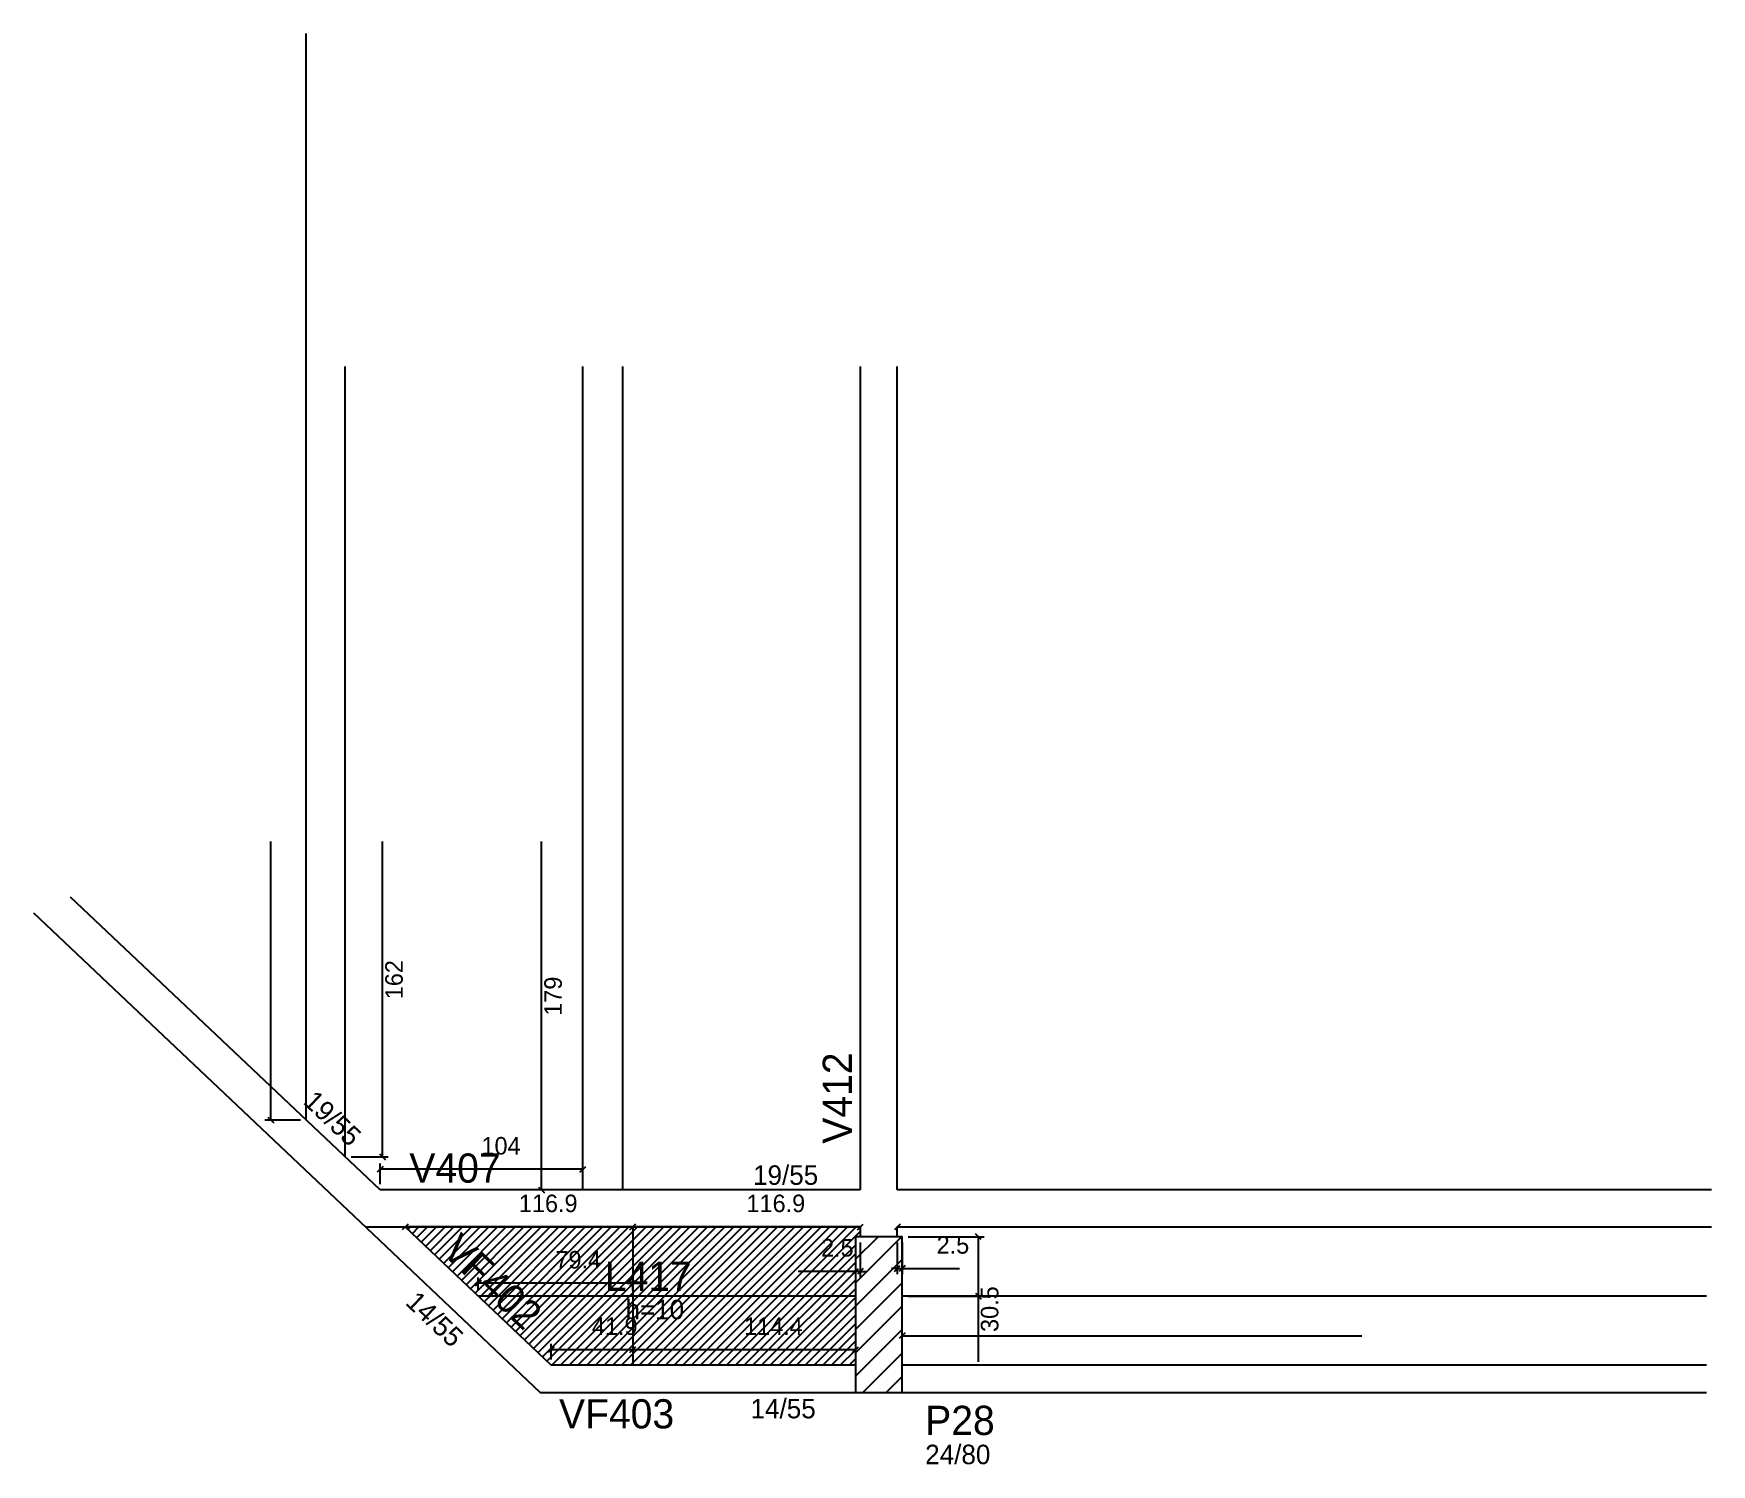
# Model space of a CAD drawing. Header units: metres. Extents: x 2424 to 3285, y 1449 to 2184.
import ezdxf

# ---------------------------------------------------------------- set-up
doc = ezdxf.new("R2010")
doc.units = ezdxf.units.M
for name, color, linetype in [('3', 7, 'Continuous'), ('4', 7, 'Continuous'), ('7', 7, 'Continuous'), ('Painéis', 7, 'Continuous'), ('REAPROVEITAMENTO', 7, 'Continuous')]:
    doc.layers.add(name, color=color, linetype=linetype)

msp = doc.modelspace()

# ---------------------------------------------------------------- hatches: boundary and pattern name
at = {"layer": 'REAPROVEITAMENTO'}
h = msp.add_hatch(dxfattribs=at)
h.set_pattern_fill('ANSI31')
h.paths.add_polyline_path([(2614.73, 1571.12), (2689.74, 1500.12), (2845.97, 1500.12), (2845.97, 1566.12), (2848.47, 1566.12), (2848.47, 1571.12), (2614.73, 1571.12), (2614.73, 1571.12)])

# ---------------------------------------------------------------- linework, layer by layer
at = {"layer": '3', "color": 3, "lineweight": 25}
for p, q in [((2845.97, 1542.48), (2869.61, 1566.12)), ((2845.97, 1554.5), (2857.59, 1566.12)), ((2845.97, 1530.46), (2869.97, 1554.46)), ((2845.97, 1518.44), (2869.97, 1542.44)), ((2845.97, 1506.42), (2869.97, 1530.42)), ((2845.97, 1494.4), (2869.97, 1518.4)), ((2849.72, 1486.12), (2869.97, 1506.37)), ((2861.74, 1486.12), (2869.97, 1494.35))]:
    msp.add_line(p, q, dxfattribs=at)
for points in [[(2848.47, 2013.12), (2848.47, 1590.12)], [(2867.47, 1590.12), (2867.47, 2013.12)], [(2601.93, 1590.12), (2442.97, 1740.59)], [(2423.97, 1732.41), (2591.62, 1573.72)], [(2848.47, 1590.12), (2601.93, 1590.12)], [(3285.47, 1590.12), (2867.47, 1590.12)], [(2591.62, 1573.72), (2684.17, 1486.12)], [(2594.37, 1571.12), (2848.47, 1571.12)], [(2689.74, 1500.12), (2614.73, 1571.12)], [(2848.47, 1571.12), (2848.47, 1566.12)], [(2867.47, 1571.12), (3285.47, 1571.12)], [(2867.47, 1566.12), (2867.47, 1571.12)], [(2845.97, 1500.12), (2689.74, 1500.12)], [(3282.97, 1500.12), (2869.97, 1500.12)], [(2684.17, 1486.12), (2845.97, 1486.12)], [(2869.97, 1486.12), (3282.97, 1486.12)]]:
    msp.add_lwpolyline(points, dxfattribs=at)
at = {"layer": '7', "color": 7, "lineweight": 25}
msp.add_lwpolyline([(2845.97, 1486.12), (2869.97, 1486.12), (2869.97, 1566.12), (2845.97, 1566.12), (2845.97, 1486.12)], dxfattribs=at)
at = {"layer": 'Painéis', "color": 200, "lineweight": 25}
for p, q in [((2563.97, 1626.06), (2563.97, 2184.12)), ((2583.97, 1607.12), (2583.97, 2013.12)), ((2705.97, 1590.12), (2705.97, 2013.12)), ((2726.47, 1590.12), (2726.47, 2013.12)), ((2731.6, 1571.12), (2731.6, 1500.12)), ((2845.97, 1535.62), (2652.24, 1535.62)), ((3282.97, 1535.62), (2869.97, 1535.62))]:
    msp.add_line(p, q, dxfattribs=at)
at = {"layer": 'Painéis', "color": 4, "lineweight": 25}
for p, q in [((2545.78, 1626.06), (2545.78, 1769.12)), ((2603.12, 1607.12), (2603.12, 1769.12)), ((2684.8, 1590.12), (2684.8, 1769.12)), ((2560.97, 1626.06), (2542.78, 1626.06)), ((2586.97, 1607.12), (2606.12, 1607.12)), ((2601.93, 1593.12), (2601.93, 1603.74)), ((2705.97, 1593.12), (2705.97, 1603.74)), ((2705.97, 1600.74), (2601.93, 1600.74)), ((2690.1, 1590.12), (2681.8, 1590.12)), ((2731.6, 1571.12), (2614.73, 1571.12)), ((2848.47, 1571.12), (2731.6, 1571.12)), ((2867.47, 1571.12), (3105.97, 1571.12)), ((2845.97, 1563.12), (2845.97, 1545.33)), ((2848.47, 1563.12), (2848.47, 1545.33)), ((2867.47, 1563.12), (2867.47, 1546.82)), ((2869.97, 1563.12), (2869.97, 1546.82)), ((2872.97, 1566.12), (2912.04, 1566.12)), ((2909.04, 1566.12), (2909.04, 1535.62)), ((2652.24, 1538.62), (2652.24, 1545.2)), ((2731.6, 1542.2), (2652.24, 1542.2)), ((2731.6, 1538.62), (2731.6, 1545.2)), ((2845.97, 1548.33), (2816.62, 1548.33)), ((2848.47, 1548.33), (2845.97, 1548.33)), ((2848.47, 1548.33), (2851.47, 1548.33)), ((2867.47, 1549.82), (2864.47, 1549.82)), ((2867.47, 1549.82), (2869.97, 1549.82)), ((2869.97, 1549.82), (2899.33, 1549.82)), ((2872.97, 1535.62), (2912.04, 1535.62)), ((2909.04, 1535.62), (2909.04, 1501.79)), ((2689.74, 1503.12), (2689.74, 1511.07)), ((2731.6, 1508.07), (2689.74, 1508.07)), ((2845.97, 1508.07), (2731.6, 1508.07)), ((2869.97, 1515.28), (3105.97, 1515.28))]:
    msp.add_line(p, q, dxfattribs=at)
at = {"layer": 'Painéis', "color": 0, "lineweight": 25}
for p, q in [((2544.28, 1627.56), (2547.28, 1624.56)), ((2601.62, 1608.62), (2604.62, 1605.62)), ((2603.43, 1602.24), (2600.43, 1599.24)), ((2704.47, 1599.24), (2707.47, 1602.24)), ((2683.3, 1591.62), (2686.3, 1588.62)), ((2616.23, 1572.62), (2613.23, 1569.62)), ((2733.1, 1572.62), (2730.1, 1569.62)), ((2730.1, 1569.62), (2733.1, 1572.62)), ((2846.97, 1569.62), (2849.97, 1572.62)), ((2868.97, 1572.62), (2865.97, 1569.62)), ((2910.54, 1564.62), (2907.54, 1567.62)), ((2865.97, 1548.32), (2868.97, 1551.32)), ((2871.47, 1551.32), (2868.47, 1548.32)), ((2653.74, 1543.7), (2650.74, 1540.7)), ((2730.1, 1540.7), (2733.1, 1543.7)), ((2844.47, 1546.83), (2847.47, 1549.83)), ((2849.97, 1549.83), (2846.97, 1546.83)), ((2907.54, 1537.12), (2910.54, 1534.12)), ((2871.47, 1516.78), (2868.47, 1513.78)), ((2691.24, 1509.57), (2688.24, 1506.57)), ((2733.1, 1509.57), (2730.1, 1506.57)), ((2730.1, 1506.57), (2733.1, 1509.57)), ((2844.47, 1506.57), (2847.47, 1509.57))]:
    msp.add_line(p, q, dxfattribs=at)

# ---------------------------------------------------------------- texts
at = {"layer": '3', "color": 3, "lineweight": 25}
for s, p in [('19/55', (2561.91, 1634.82)), ('14/55', (2614.38, 1531.67))]:
    msp.add_text(s, height=10, rotation=316.572, dxfattribs=at).set_placement(p)
for s, p in [('19/55', (2793.39, 1592.76)), ('h=10', (2727.88, 1523.7)), ('14/55', (2792.11, 1472.83)), ('24/80', (2881.78, 1449.28))]:
    msp.add_text(s, height=10, dxfattribs=at).set_placement(p)
at = {"layer": '4', "color": 4, "lineweight": 25}
for s, rotation, p in [('V412', 90, (2844.17, 1613.9)), ('VF402', 316.573, (2633, 1557.94))]:
    msp.add_text(s, height=15, rotation=rotation, dxfattribs=at).set_placement(p)
for s, p in [('V407', (2616.93, 1593.87)), ('L417', (2717.31, 1538.31)), ('VF403', (2693.77, 1467.64)), ('P28', (2881.78, 1464.28))]:
    msp.add_text(s, height=15, dxfattribs=at).set_placement(p)
at = {"layer": 'Painéis', "color": 240, "lineweight": 25}
for s, p in [('162', (2613.53, 1688.12)), ('179', (2695.2, 1679.62)), ('30.5', (2919.34, 1517.21))]:
    msp.add_text(s, height=9, rotation=90, dxfattribs=at).set_placement(p)
for s, p in [('104', (2653.95, 1608.33)), ('116.9', (2673.17, 1578.74)), ('116.9', (2790.04, 1578.74)), ('2.5', (2828.29, 1555.93)), ('2.5', (2887.65, 1557.42)), ('79.4', (2691.92, 1549.79)), ('41.9', (2710.67, 1515.66)), ('114.4', (2788.79, 1515.63))]:
    msp.add_text(s, height=9, dxfattribs=at).set_placement(p)

doc.saveas('drawing.dxf')
